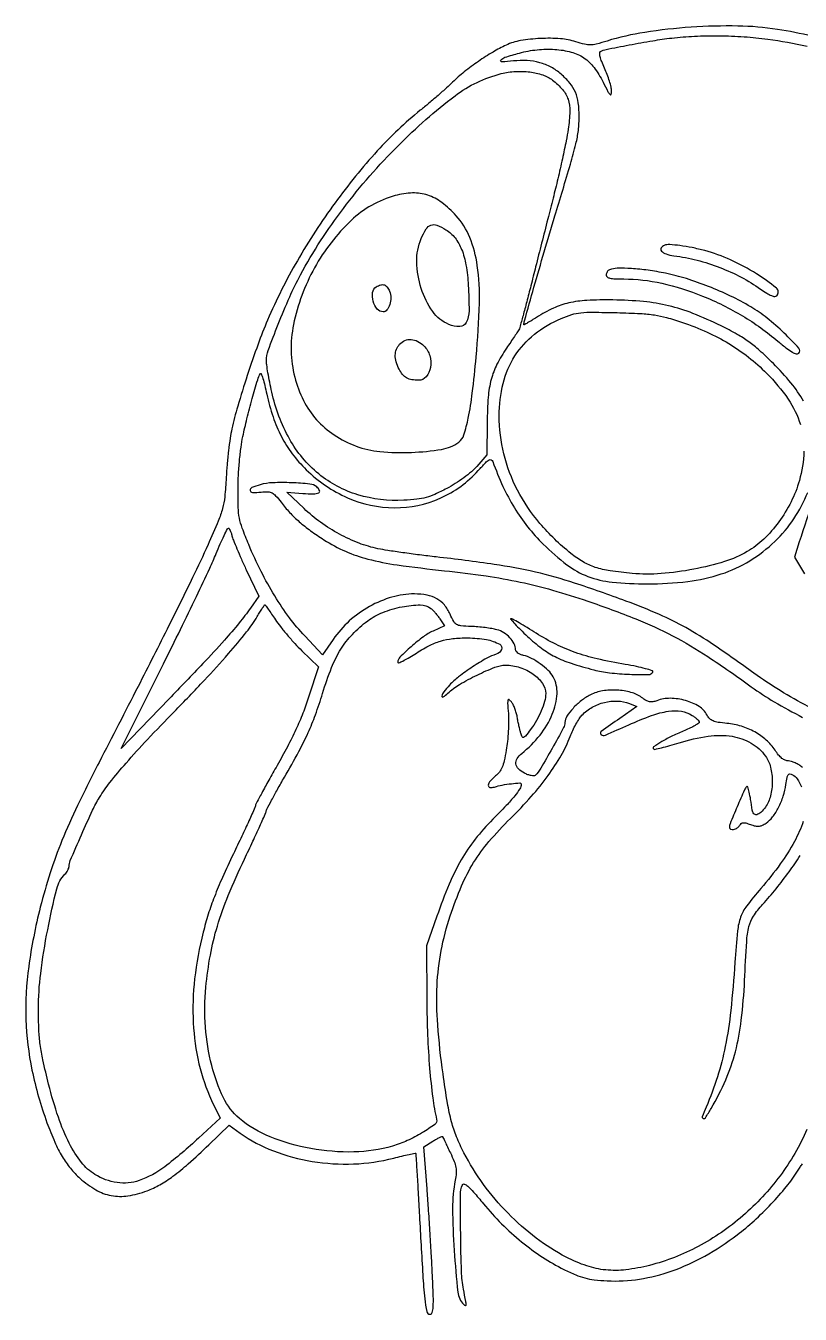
# Model space of a CAD drawing. Extents: x 46 to 563, y 165 to 643.
# Drawn here: x 46.2 to 328.8, y 171 to 641.5 of the extents above; entities that cross this region are included whole.
import ezdxf

# ---------------------------------------------------------------- set-up
doc = ezdxf.new("R2010")
doc.units = 0

msp = doc.modelspace()

# ---------------------------------------------------------------- linework, layer by layer
for points in [[(333.18007, 637.630472, 0.019318), (320.5, 640.126124, 0.034922), (306.116648, 641.364493, 0.021081), (289.006701, 640.918087, 0.021117), (272.093464, 639.042084, 0.036736), (258.339552, 635.877728, -0.010989), (254.433355, 634.76464, -0.058005), (252.231235, 634.454897, -0.067305), (250.164826, 634.684269, -0.017792), (246.964861, 635.606285, 0.061106), (241.333173, 636.713064, 0.02994), (234.010639, 636.801894, 0.029912), (226.787401, 636.022109, 0.066135), (221.5, 634.389867, 0.027126), (216.730025, 631.87166, 0.016723), (211.397412, 628.427819, 0.016627), (206.241132, 624.587821, 0.024407), (202, 620.851757, -0.00969), (199.765852, 618.763778, -0.00405), (196.678366, 616.033304, -0.004006), (193.3262, 613.163664, -0.005184), (190.202947, 610.587923, 0.038721), (174.501965, 595.764522, 0.026918), (159.104266, 576.83664, 0.026207), (145.323805, 555.650529, 0.029767), (134.468069, 534, 0.014757), (130.989892, 525.183077, 0.007295), (127.070426, 513.801318, 0.007215), (123.551505, 502.530515, 0.018348), (121.419157, 494.231724, 0.017708), (120.812878, 490.888638, 0.006963), (120.205626, 486.246194, 0.006881), (119.687674, 481.204693, 0.008533), (119.350471, 476.5, -0.010862), (118.814167, 469.476392, -0.041621), (118.02478, 465.165932, -0.033598), (116.461029, 460.622668, -0.005371), (112.719478, 452, -0.008252), (107.117886, 439.997226, -0.002699), (98.473484, 422.485786, -0.002255), (87.191262, 400.190073, -0.001177), (72.939781, 372.5, 0.007747), (65.065195, 356.692889, 0.015507), (59.429708, 343.925404, 0.017977), (55.152364, 332.160542, 0.015731), (51.518867, 319.586378, 0.02841), (47.291198, 297.958341, 0.041844), (46.274257, 278.639954, 0.043877), (48.483279, 260.124489, 0.035888), (53.961286, 240.943467, 0.015247), (56.785856, 233.8804, 0.031203), (59.504007, 228.572833, 0.037583), (62.477984, 224.325127, 0.037551), (66.055099, 220.569187, 0.053142), (71.778452, 216.409092, 0.085249), (77.430218, 214.331563, 0.084329), (83.495634, 214.247176, 0.050963), (90.464572, 216.072629, 0.040222), (95.152183, 218.270453, 0.030213), (99.921802, 221.390144, 0.022032), (105.531369, 225.960823, 0.008245), (113, 232.838745), (120.5, 239.977645), (124.5, 237.122857, 0.063465), (136.562765, 230.640616, 0.051267), (150.770512, 226.801732, 0.049972), (165.852318, 225.871676, 0.053079), (180.505339, 228.001365, -0.003297), (183.517421, 228.750601, -0.005396), (186.080315, 229.340991, -0.001234), (188.316309, 229.824951, -0.309724), (188.495314, 229.751365, -0.130438), (188.569423, 229.528225, -0.000085), (188.970813, 222.964464, -0.001027), (189.402086, 215.644782, -0.000627), (189.882737, 207, 0.001136), (191.107472, 185.36953, 0.012259), (191.836816, 176.639203, 0.024485), (192.573289, 171.981628, 0.355147), (193.78098, 171, 0.3384), (194.570807, 171.603685, 0.053543), (194.899737, 173.660269, 0.022001), (194.929819, 177.608578, 0.00269), (194.568779, 186.25, 0.002391), (194.2078, 193.196693, 0.001396), (193.712099, 201.519228, 0.001396), (193.169347, 209.847816, 0.002368), (192.662589, 216.815459), (191.475761, 232.130917), (194.79048, 234.179526, -0.010134), (196.076606, 234.938815, -0.016839), (197.193556, 235.519411, -0.010859), (198.109685, 235.932905, -0.37848), (198.316454, 235.864068, -0.019269), (198.463616, 235.58633, -0.000304), (199.239799, 233.971723, -0.000804), (200.137846, 232.092969, -0.000532), (201.163097, 229.933287, -0.015422), (202.54801, 226.758315, -0.051132), (203.173381, 224.569522, -0.061575), (203.282175, 222.523816, -0.030211), (202.942793, 219.933287, 0.049072), (201.987624, 209.648389, 0.015718), (202.554347, 194.294289, 0.009991), (203.906575, 179.02153, 0.170913), (206.048444, 174.551556, 0.127231), (206.642237, 174.201809, 0.503656), (206.925518, 174.418928, 0.041952), (206.798299, 175.685116, 0.001779), (205.957871, 180.11351, -0.039726), (205.230211, 186.6008, -0.00532), (204.932288, 200.358892, -0.003202), (204.866515, 214.632245, -0.091406), (205.538044, 218.238545, -0.417609), (206.249295, 218.550388, -0.088177), (207.530691, 217.757891, -0.032076), (209.640961, 215.611369, -0.005865), (213.234328, 211.354008, 0.02431), (219.889349, 204.034765, 0.024697), (227.189924, 197.43663, 0.025512), (234.843141, 191.803582, 0.031128), (242.553013, 187.37635, 0.014425), (246.924818, 185.370445, 0.035934), (250.250918, 184.233081, 0.036312), (253.685061, 183.590214, 0.015007), (258.399914, 183.200586, 0.052211), (270.14778, 183.810715, 0.045883), (282.058096, 186.825515, 0.042755), (293.989752, 192.226699, 0.034249), (305.799378, 199.947251, 0.023229), (312.007943, 205.112538, 0.018192), (318.25856, 211.256058, 0.01858), (323.808713, 217.577728, 0.032454), (327.848547, 223.254944, -0.010095), (328.77604, 224.690042, -0.015153), (329.647563, 225.89989, -0.009976)], [(330.054983, 504.372832, 0.042006), (325.475781, 511.029248, 0.025397), (319.038046, 518.11766, 0.011286), (313.994996, 522.911912, 0.028299), (310.052448, 526.106357, 0.029075), (305.837575, 528.785675, 0.012516), (299.936734, 531.880856, 0.020481), (289.714518, 536.410219, 0.035205), (280.834767, 539.213145, 0.035225), (271.653114, 540.741582, 0.020532), (260.5, 541.338566, 0.015456), (250.962191, 541.162174, 0.043701), (244.369428, 540.254971, 0.052887), (238.770514, 538.338656, 0.032444), (232.644996, 534.989817, -0.00326), (230.863661, 533.876348, -0.005626), (229.365208, 532.976336, -0.001516), (228.077894, 532.227949, -0.581033), (228.002522, 532.272024, -0.06625), (228.218308, 533.766797, -0.000476), (231.684642, 545.976138, -0.001986), (235.430668, 558.927583, -0.001918), (239.322522, 572, 0.001075), (244.988834, 590.915974, 0.012618), (246.993229, 598.341166, 0.030891), (247.872522, 603.2665, 0.02729), (248.186978, 608.471977, 0.036161), (247.861623, 613.355696, 0.067303), (246.792939, 617.169389, 0.069566), (244.77924, 620.479573, 0.041231), (241.564213, 623.809477, 0.058026), (237.938131, 626.314839, 0.055134), (233.771562, 627.971942, 0.05246), (229.150757, 628.734504, 0.043904), (224.180539, 628.590215, -0.017986), (219.952798, 628.24784, -0.635457), (219.601634, 628.916688, -0.156158), (221.09462, 629.965247, -0.00953), (226.392975, 631.508403, -0.020572), (229.568157, 632.229157, -0.019938), (232.825113, 632.695456, -0.020051), (236.089761, 632.898897, -0.021435), (239.287949, 632.832605, -0.049358), (245.274792, 631.852783, -0.083928), (249.878045, 629.75097, -0.082298), (253.593835, 626.219198, -0.045818), (256.893981, 620.896249, 0.00405), (258.691191, 617.371404, 0.068366), (259.444466, 616.307585, 0.590269), (259.840067, 616.407892, 0.064932), (259.990231, 617.590278, 0.055693), (259.819756, 619.070951, 0.017324), (259.242126, 621.237563, 0.017082), (258.423785, 623.631776, 0.01804), (257.457208, 625.920574, -0.013666), (256.400895, 628.362055, -0.037177), (255.832493, 630.156967, -0.055767), (255.681144, 631.402243, -0.262478), (256.01622, 632.010024, -0.088497), (258.005204, 632.797632, -0.002895), (266.439466, 634.460991, -0.006234), (275.023567, 635.991638, -0.011856), (281.969689, 636.972468, -0.017896), (290.26186, 637.643755, -0.01419), (299.250835, 637.793087, -0.01403), (308.361287, 637.430058, -0.016122), (317.022045, 636.55997, -0.02159), (331.350096, 634.018628, -0.022747)], [(330.207546, 486.070516, -0.062052), (328.532845, 475.389507, -0.046418), (325.502261, 467.627617, -0.041894), (321.003609, 460.269508, -0.04314), (315.513895, 453.994085, -0.05901), (309.532966, 449.466452, -0.057658), (301.242253, 445.814627, -0.02798), (289.988758, 443.015722, -0.027672), (278.04357, 441.423727, -0.041156), (267.5, 441.477515, -0.014768), (259.488173, 442.418397, -0.042449), (254.043323, 443.700642, -0.053532), (249.635146, 445.685589, -0.03707), (245.131581, 448.794239, -0.046576), (233.874864, 459.739145, -0.056732), (225.664389, 471.922136, -0.059566), (220.690254, 485.109813, -0.060496), (219, 499.028598, -0.060911), (220.451007, 510.89528, -0.080847), (224.726151, 520.876272, -0.083108), (231.833297, 528.788204, -0.068606), (241.593052, 534.58685, -0.025899), (245.47882, 535.993455, -0.048091), (248.762037, 536.65702, -0.028246), (253.106632, 536.860655, -0.004059), (262, 536.702702, -0.005825), (270.565946, 536.381094, -0.024688), (275.671401, 535.876355, -0.031306), (280.101711, 534.929751, -0.013642), (285.850594, 533.149057, -0.024068), (294.839278, 529.602747, -0.029904), (302.794132, 525.423893, -0.030974), (309.959869, 520.46436, -0.029492), (316.5829, 514.581164, -0.046206), (324.426867, 505.13842, -0.076366), (328.911806, 495.815648, -0.082068)], [(329.673275, 370.645315, 0.035065), (328.422722, 371.546513, 0.030778), (327.004098, 372.308311, 0.032042), (325.633826, 372.835393, 0.075932), (324.556161, 373, -0.102881), (323.379274, 373.244748, -0.067011), (322.187423, 373.965514, -0.051308), (320.955687, 375.184628, -0.02586), (319.655278, 376.944724, 0.064189), (316.461746, 380.639149, 0.055436), (312.282727, 383.616469, 0.053437), (307.392631, 385.692605, 0.051118), (302.099868, 386.724661, -0.013903), (298.852009, 387.110468, -0.063535), (297.025392, 387.621782, -0.101382), (295.82515, 388.446286, -0.06927), (294.849476, 389.788699, 0.132547), (291.925209, 392.904312, 0.069172), (287.01788, 395.068689, 0.066432), (281.441786, 395.88061, 0.094087), (276.51625, 395.006178, -0.048967), (275.04869, 394.607175, -0.094702), (273.836915, 394.632908, -0.079733), (272.586538, 395.116737, -0.027083), (270.953952, 396.192166, 0.092559), (267.089917, 398.068469, 0.054071), (261.991011, 398.888285, 0.053219), (256.713037, 398.597944, 0.077769), (252.297238, 397.151639, 0.047906), (248.984612, 395.040095, 0.040521), (245.927675, 392.225096, 0.041667), (243.668881, 389.328415, 0.145771), (243, 387.082887, -0.125187), (242.514524, 385.17427, -0.003407), (238.315793, 377.578516, -0.00543), (234.138771, 370.327712, -0.062635), (232.131996, 367.734569, -0.210002), (231.634159, 367.539703, -0.041201), (230.657761, 367.660657, -0.037319), (229.459861, 368.005387, -0.026989), (228.184569, 368.557811, -0.07795), (226.008932, 370.105526, -0.166767), (225.093438, 371.924023, -0.174579), (225.505886, 373.861219, -0.086731), (227.199766, 375.759787, 0.058072), (233.886815, 382.445489, 0.070002), (238.372028, 390.10563, 0.082289), (240.086813, 397.57295, 0.143142), (238.69278, 403.724963, 0.075455), (236.919632, 406.019994, 0.034377), (233.997627, 408.449541, 0.034377), (230.734764, 410.477878, 0.067917), (227.876713, 411.527078, -0.045586), (226.776004, 411.876406, -0.057396), (225.845035, 412.40093, -0.068755), (225.20962, 413.010992, -0.168687), (225, 413.614639, 0.119609), (224.471985, 415.790308, 0.069112), (222.911471, 418.003309, 0.064894), (220.671923, 419.847956, 0.075319), (218.141017, 420.945105, 0.023745), (216.342448, 421.330739, 0.009741), (213.871841, 421.689619, 0.009613), (211.200003, 421.972668, 0.012154), (208.72057, 422.12662, -0.012204), (204.97848, 422.359348, -0.110962), (203.429882, 422.851209, -0.135797), (202.380522, 423.928439, -0.021473), (201.058207, 426.601318, 0.0682), (198.986511, 429.960248, 0.091666), (196.256077, 432.255981, 0.082968), (192.667871, 433.568824, 0.046331), (188.024677, 434, 0.070638), (179.861475, 432.84096, 0.057149), (171.689728, 429.422023, 0.055599), (164.287195, 424.120379, 0.058838), (158.392406, 417.408304), (154.52949, 411.799521), (148.014745, 418.69112, -0.02986), (142.462269, 425.315546, -0.021969), (137.100659, 433.255061, -0.020569), (132.0898, 442.236483, -0.018017), (127.591497, 452, -0.009596), (125.207651, 458.02926, -0.042292), (124.178792, 461.706815, -0.04032), (123.759722, 465.584176, -0.008198), (123.685924, 472.5, -0.012014), (123.831445, 477.389402, -0.00963), (124.215789, 482.642141, -0.009854), (124.772445, 487.59115, -0.019291), (125.444604, 491.5, -0.009372), (126.937533, 497.94538, -0.00617), (128.884909, 505.304301, -0.003855), (130.850912, 512.173665, -0.058403), (131.822074, 514.450775, -0.634381), (132.121457, 514.426881, -0.014065), (132.738345, 512.639844, -0.015339), (133.443488, 510.127103, -0.007952), (134.177194, 506.950775, 0.028525), (136.46276, 498.632279, 0.038851), (139.511488, 491.47805, 0.040849), (143.489186, 485.163796, 0.037234), (148.554986, 479.367437, 0.091273), (163.6579, 469.121679, 0.102535), (180.807701, 465.47203, 0.106393), (197.498369, 468.971346, 0.105345), (211.339814, 479.033058, -0.006867), (213.972207, 481.881251, -0.063269), (215.272272, 482.942602, -0.253137), (216.063589, 482.992064, -0.20068), (216.651095, 482.350267, 0.021512), (220.369694, 473.256803, 0.02921), (224.539646, 465.431472, 0.030956), (229.37477, 458.511975, 0.029755), (235.087269, 452.145157, 0.032579), (243.708027, 444.661801, 0.071308), (251.332472, 440.423212, 0.066084), (260.206321, 438.317109, 0.024782), (273, 437.657715, 0.030679), (287.798818, 438.537776, 0.050231), (300.042164, 441.289967, 0.056538), (310.426456, 446.108458, 0.054483), (319.61007, 453.181089, 0.054258), (326.534046, 461.447313, 0.053178), (331.572195, 471.063598, 0.055013)], [(340.781471, 484.809511, 0.032301), (328.510607, 452.987458), (326.78446, 447.474916), (330.3903, 441.322486, 0.057875)], [(331.771087, 392.893365, -0.017137), (321.535994, 398.703777, -0.018325), (311.955195, 405.080471, 0.006509), (297.197771, 415.413856, 0.021175), (287.05526, 421.70943, 0.025703), (277.503479, 426.462943, 0.013656), (265.245049, 431.402745, 0.009556), (246.515666, 437.957386, 0.022279), (232.209903, 441.962595, 0.021259), (217.208401, 444.784267, 0.007992), (196, 447.501471, -0.003768), (189.95337, 448.224293, -0.003514), (183.775887, 449.054179, -0.003502), (178.298011, 449.86848, -0.011921), (174.7477, 450.508722, -0.041674), (167.828786, 452.539982, -0.032193), (160.69166, 455.84107, -0.031396), (153.835696, 460.142801, -0.033874), (147.754349, 465.170646), (141.5, 471.098127), (147.292468, 470.713269, 0.014381), (151.284843, 470.563154, 0.109508), (153.113388, 470.951603, 0.419601), (153.418589, 471.790966, 0.108483), (152.433386, 473.055285, 0.149389), (149.861498, 474.130979, 0.015222), (143.190602, 474.592773, 0.019741), (136.36699, 474.587292, 0.058513), (131.75, 473.855593, 0.027857), (128.680244, 472.804931, 0.342961), (128.099823, 471.801819, 0.368959), (128.928326, 471.063893, 0.028955), (132.116427, 471.182493, -0.029504), (134.595743, 471.272005, -0.112945), (136.084178, 470.895368, -0.094436), (137.399933, 469.871904, -0.017225), (139.366427, 467.474373, 0.025111), (142.507063, 463.766137, 0.024654), (146.02203, 460.367496, 0.02275), (150.114461, 457.099982, 0.0159), (155, 453.782704, 0.036904), (162.907342, 449.555671, 0.041476), (171.052246, 446.727182, 0.028302), (181.808702, 444.605476, 0.007716), (199, 442.484927, -0.009324), (214.180872, 440.562774, -0.016195), (226.685229, 438.326337, -0.017272), (238.446692, 435.39932, -0.012638), (251.287134, 431.374812, -0.01265), (268.86759, 424.871628, -0.025664), (282.261081, 418.714245, -0.025194), (295.108088, 411.141874, -0.011741), (311, 400.118087, 0.024562), (319.378278, 394.618926, 0.015077), (329.734788, 388.940062, 0.014898)], [(331.316131, 238.5, -0.057404), (321.485345, 221.542422, -0.054523), (307.90522, 206.935949, -0.055093), (291.640216, 195.741921, -0.061332), (273.887066, 188.85212, -0.031998), (265.234642, 187.244433, -0.054333), (257.879524, 187.162207, -0.05686), (250.91416, 188.653948, -0.038968), (243.468301, 191.82373, -0.042325), (232.466724, 198.797558, -0.036556), (222.204647, 207.846302, -0.036101), (213.242291, 218.424447, -0.038588), (206.114002, 229.957893, -0.022553), (203.416761, 235.818148, -0.031841), (201.595084, 241.267838, -0.023312), (200.133326, 248.048765, -0.00656), (198.487941, 258.748384, -0.015748), (196.548221, 276.64395, -0.030484), (196.324815, 291.030825, -0.035598), (197.814584, 303.751022, -0.033343), (201.10926, 316.420394, -0.020513), (205.269114, 327.402086, -0.03762), (209.670824, 335.891747, -0.038038), (215.259934, 343.564388, -0.021494), (223.096244, 352, 0.016825), (230.709314, 360.043396, 0.023859), (236.877237, 367.724543, 0.026994), (241.616588, 375.03976, 0.039466), (244.897974, 381.973607, -0.019463), (245.838077, 384.184559, -0.016573), (246.995431, 386.439973, -0.016892), (248.18689, 388.422979, -0.044528), (249.207063, 389.727162, -0.075296), (252.891445, 392.632231, -0.069516), (257.370933, 394.413927, -0.070357), (262.115166, 394.886444, -0.080702), (266.572839, 393.972307), (269.275877, 392.944614), (262.977608, 388.561504, 0.005594), (256.16984, 383.709874, 0.509529), (256.172003, 382.654377, 0.263433), (257.745925, 382.478788, 0.004226), (266.244721, 386.198049, -0.017927), (274.623141, 389.594292, -0.050169), (280.756903, 391.154042, -0.074648), (285.492339, 391.152807, -0.108108), (289.386664, 389.666218, -0.019724), (290.387456, 388.952523, -0.026346), (291.232333, 388.223965, -0.025515), (291.850512, 387.567658, -0.177962), (292, 387.160961, -0.255816), (291.777753, 386.755, -0.013306), (290.457812, 385.959466, -0.018361), (288.761909, 385.078547, -0.012044), (286.75, 384.184247, 0.01507), (282.288057, 382.168473, 0.020241), (278.384579, 380.061572, 0.014568), (275.3574, 378.144444, 0.471548), (275.28414, 377.382527, 0.256161), (275.729012, 377.25274, 0.004536), (278.244707, 377.833151, 0.010145), (281.216643, 378.611381, 0.006439), (284.646919, 379.632315, -0.039391), (295.259801, 382.043611, -0.07455), (304.01163, 382.007252, -0.094443), (310.943823, 379.544895, -0.105792), (316.165785, 374.772639, -0.095582), (318.026491, 370.704505, -0.059923), (318.648116, 365.491792, -0.059892), (318.015836, 360.276682, -0.095102), (316.147012, 356.200996, -0.042513), (314.466422, 354.223987, -0.139346), (312.979665, 353.403293, -0.279133), (311.908239, 353.754716, -0.146214), (311.31659, 355.082866, 0.007659), (310.762436, 358.903863, 0.019004), (310.208197, 361.67578, 0.021431), (309.68469, 363.508718, 0.557763), (309.272775, 363.606108, 0.094404), (308.483574, 362.445447, 0.002169), (305.850678, 356.296403, 0.002099), (303.264299, 350.110603, 0.098271), (303, 348.778845, 0.31343), (303.449618, 348.132052, 0.13708), (304.544334, 348.040533, 0.094709), (305.854959, 348.560839, 0.124088), (306.736595, 349.493804, -0.089335), (307.315093, 350.197014, -0.157181), (308.003871, 350.482061, -0.09206), (308.996469, 350.379432, -0.018575), (310.685356, 349.812663, 0.029748), (312.429159, 349.270479, 0.083461), (313.700039, 349.174434, 0.087529), (314.897245, 349.500258, 0.034942), (316.386208, 350.333484, 0.086083), (318.759497, 352.552345, 0.043125), (320.951505, 356.04032, 0.040662), (322.676214, 360.193571, 0.044054), (323.649819, 364.461808, -0.011256), (324.049285, 366.957298, -0.101669), (324.461083, 367.976802, -0.271598), (325.066633, 368.272214, -0.10409), (326.000778, 367.999584, -0.121173), (327.71508, 366.457484, -0.041486), (329.370489, 363.526529, -0.041311)], [(329.966433, 350.960227, -0.04046), (326.751688, 343.616695, -0.033793), (321.58386, 335.393429, -0.021241), (314.521981, 326.5, 0.015577), (309.284334, 320.055175, 0.078561), (307.089529, 315.984361, 0.060454), (305.989634, 310.993579, 0.006927), (305.041533, 299.5, -0.009605), (303.493179, 281.881874, -0.02231), (301.49242, 268.774934, -0.027459), (298.651908, 257.696587, -0.025044), (294.541608, 246.641914, 0.010653), (293.10389, 243.091367, 0.44664), (293.440663, 242.439194, 0.325143), (294.275173, 242.767399, 0.009611), (296.353555, 246.171494, 0.029966), (301.659025, 256.641759, 0.038491), (305.178162, 266.844258, 0.034358), (307.348843, 278.346893, 0.017875), (308.546684, 292.907196, -0.003749), (309.307963, 307.034781, -0.042983), (310.124439, 312.539664, -0.088284), (311.756033, 316.301152, -0.037648), (315.134641, 320.648675, 0.013817), (320.034076, 326.368792, 0.012579), (324.770836, 332.529305, 0.013094), (328.875884, 338.476684, 0.024863)]]:
    msp.add_lwpolyline(points, format="xyb")
for points in [[(238.465798, 621.593885, -0.05237), (242.146867, 618.12141, -0.100382), (244.1203, 614.591825, -0.084721), (244.746946, 610.166877, -0.029423), (244.183933, 603.725673, -0.013544), (243.435116, 599.443091, -0.003993), (242.05775, 592.922542, -0.004006), (240.390879, 585.611851, -0.0043), (238.64458, 578.5, 0.00021), (236.712414, 570.900175, 0.000135), (234.478375, 562.0875, 0.000136), (232.297385, 553.464446, 0.000256), (230.541704, 546.5, -0.002089), (229.049846, 540.672308, -0.003104), (227.690561, 535.583089, -0.001369), (226.491806, 531.250735, -0.062655), (226.134244, 530.399877, -0.015562), (225.706012, 529.707793, -0.001377), (224.566644, 527.998636, -0.001799), (223.194434, 525.968263, -0.001401), (221.688372, 523.770293, 0.033795), (218.16754, 517.842563, 0.053212), (216.072696, 512.312025, 0.044828), (214.982864, 505.813481, 0.017142), (214.594858, 496.641992), (214.5, 484.783984), (210.819964, 480.552625, -0.037141), (208.860874, 478.611757, -0.018215), (206.106652, 476.429477, -0.01755), (202.973678, 474.292849, -0.019807), (199.819964, 472.471101, -0.014495), (195.512131, 470.362331, -0.039661), (192.326891, 469.210589, -0.039485), (188.991748, 468.573494, -0.014261), (184.178772, 468.181328, -0.086554), (167.40095, 470.20263, -0.098896), (153.155206, 477.796117, -0.094568), (142.46562, 490.607793, -0.072418), (135.988559, 507.702048, -0.005555), (135.242225, 511.264815, -0.006314), (134.608351, 514.694478, -0.005778), (134.140898, 517.617582, -0.034728), (134.021642, 519.151496, -0.090097), (134.669155, 522.888962, -0.006878), (138.335706, 532.483886, -0.01038), (142.546384, 542.456256, -0.01817), (146.49784, 550.5, -0.039457), (162.113989, 574.765613, -0.033315), (182.189666, 597.779886, -0.034147), (202.871168, 615.86843, -0.101819), (219.745923, 623.96606, -0.04605), (224.936467, 624.763483, -0.046647), (230.162439, 624.591893, -0.050056), (234.861503, 623.51107, -0.081555)], [(181.032906, 579.430611, 0.123777), (164.955533, 570.348607, 0.076356), (151.602794, 553.068001, 0.075477), (143.92225, 532.335735, 0.114297), (144.372108, 513.184933, 0.053456), (147.565007, 504.647986, 0.065377), (152.339897, 497.597382, 0.065825), (158.743397, 492.054464, 0.055249), (166.747915, 487.971933, 0.067928), (175.445715, 485.975682, 0.032232), (186.962102, 485.681756, 0.030893), (197.936001, 486.790477, 0.117769), (204.237832, 489.431956, 0.160426), (206.108196, 492.044746, 0.025459), (207.702179, 498.229561, 0.020293), (209.17548, 507.315794, 0.00707), (210.578622, 520.5, 0.015501), (211.775268, 540.129323, 0.042608), (211.009345, 553.971231, 0.061432), (208.260867, 564.17353, 0.087435), (203.282567, 572.108993, 0.046425), (198.058531, 576.910722, 0.083345), (192.917666, 579.614693, 0.088458), (187.393303, 580.401363, 0.05829)], [(199.561014, 566.962291, -0.089528), (202.868373, 563.989621, -0.069677), (205.279223, 559.78808, -0.054058), (206.873483, 554.11147, -0.026555), (207.718399, 546.645334, -0.015722), (207.979189, 537.383005, -0.115908), (206.960392, 533.110447, -0.279712), (204.59889, 531.628434, -0.103048), (200.575925, 532.40383, -0.141772), (194.71104, 537.121811, -0.075586), (190.537052, 545.529577, -0.072502), (188.920667, 555.226958, -0.104425), (190.538787, 563.747073, -0.037308), (192.32574, 567.261787, -0.172562), (194.065741, 568.680678, -0.183092), (196.245154, 568.637438, -0.042917)], [(279.25, 561.26982, 0.168566), (278.065022, 560.331125, 0.340939), (278.166267, 559.212957, 0.129893), (279.864712, 558.136261, 0.043783), (282.75, 557.493644, -0.030029), (291.213201, 555.851306, -0.029118), (299.508526, 553.194709, -0.029506), (307.327529, 549.635731, -0.033072), (314.367353, 545.29766, 0.014293), (316.663591, 543.760878, 0.04371), (318.329626, 542.906506, 0.073001), (319.523847, 542.613322, 0.223723), (320.288173, 542.888173, 0.445004), (320.14254, 545.687071, 0.03059), (312.897587, 550.862231, 0.033204), (303.447661, 555.935815, 0.040421), (294, 559.336823, 0.015403), (289.382357, 560.437222, 0.018209), (284.955765, 561.18215, 0.017321), (281.212781, 561.541336, 0.099573)], [(259.25, 552.337719, 0.087674), (258.772091, 552.039141, 0.065245), (258.367188, 551.565351, 0.064399), (258.093368, 550.995939, 0.080074), (258, 550.416667, 0.250706), (258.361535, 549.740953, 0.093147), (259.385522, 549.305041, 0.044136), (261.250042, 549.06414, 0.010069), (264.434624, 549, -0.056001), (278.290286, 547.443266, -0.040015), (293.191731, 542.772298, -0.038591), (307.782202, 535.527314, -0.041396), (320.725111, 526.272066, 0.009376), (323.879886, 523.695938, 0.035667), (325.985098, 522.271962, 0.064016), (327.428122, 521.669412, 0.269529), (328.300379, 521.900379, 0.402057), (328.338675, 523.737621, 0.014641), (322.995348, 529.21516, 0.023282), (316.733705, 534.728856, 0.035742), (310.788913, 538.830521, 0.021133), (303.431687, 542.75707, 0.018185), (295.395477, 546.265326, 0.018464), (287.285039, 549.119036, 0.024479), (279.709742, 551.073156, 0.016115), (273.303636, 552.181263, 0.019334), (267.217005, 552.794374, 0.01925), (262.098361, 552.913317, 0.092327)], [(179, 544.5, -0.092663), (179.422198, 542.160213, -0.074564), (179.026516, 539.630075, -0.087262), (178.014016, 537.676036, -0.233786), (176.647196, 537, -0.225063), (174.48197, 538.026626, -0.104093), (173.015147, 540.858905, -0.103251), (172.807915, 544.059968, -0.219695), (174.125, 546.098416, -0.066954), (175.74969, 546.845354, -0.15473), (177.078188, 546.832322, -0.155822), (178.150375, 546.057138, -0.068187)], [(191.545455, 524.545455, -0.126026), (193.641389, 521.006251, -0.110937), (193.912031, 516.713909, -0.135658), (192.362548, 513.314456, -0.221903), (189.546604, 512, -0.043531), (187.051558, 512.217634, -0.087134), (185.196576, 512.890222, -0.091431), (183.738256, 514.128618, -0.051838), (182.463015, 516.071521, -0.04814), (181.395523, 518.736097, -0.076632), (181.073305, 521.165333, -0.088694), (181.505196, 523.317823, -0.0904), (182.654988, 525.171259, -0.111072), (184.58198, 526.529561, -0.116278), (186.87218, 526.90207, -0.104273), (189.284704, 526.213379, -0.075024)], [(121.465454, 455.25, 0.033811), (121.980254, 453.64722, 0.004895), (123.279539, 450.469827, 0.005528), (124.896549, 446.739338, 0.004706), (126.682979, 442.838772), (131.218235, 433.177544), (128.199515, 428.838772, -0.019626), (124.090388, 423.40102, -0.010942), (118.689771, 417.095477, -0.007118), (110.882927, 408.620189, -0.002017), (98.495375, 395.655503), (81.053455, 377.547776), (96.489954, 408.523888, 0.001931), (102.677578, 421.061516, 0.002198), (108.504346, 433.117782, 0.001992), (113.366275, 443.396633, 0.012312), (115.713226, 448.749411, -0.005559), (117.211155, 452.295235, -0.008918), (118.576103, 455.28198, -0.003394), (119.794901, 457.784066, -0.284797), (120.141592, 457.999411, -0.254871), (120.430447, 457.842284, -0.031195), (120.795133, 457.192014, -0.030778), (121.157441, 456.303558, -0.020623)], [(137.320237, 424.572891, 0.020398), (139.130621, 422.073762, 0.009741), (141.64759, 419.006613, 0.009638), (144.404819, 415.900375, 0.013534), (146.991561, 413.244903), (153.059488, 407.344023), (149.449373, 396.251703, -0.015794), (147.352384, 390.439095, -0.013807), (144.803327, 384.500131, -0.012616), (141.699931, 378.209052, -0.009031), (137.927704, 371.329691, 0.002478), (134.894724, 365.966433, 0.003851), (132.337797, 361.308347, 0.001205), (130.166164, 357.255541, 0.12062), (130.008075, 356.634894, -0.104477), (129.867256, 355.997791, -0.000792), (127.646732, 351.121543, -0.002904), (125.055174, 345.540277, -0.001855), (121.980799, 339.080869, 0.006773), (117.971941, 330.440042, 0.013231), (115.054739, 323.430683, 0.015456), (112.823501, 317.062609, 0.014682), (110.948024, 310.459515, 0.033423), (107.848588, 293.480765, 0.041082), (107.339411, 277.38356, 0.044208), (109.421522, 262.485247, 0.052667), (114.050231, 249.078963), (117.101902, 242.557693), (109.300951, 235.309374, -0.023505), (96.913082, 224.839348, -0.079488), (87.625515, 219.813083, -0.122348), (79.565713, 219.05387, -0.101347), (71.450469, 222.030612, -0.089634), (66.535462, 226.450115, -0.046628), (62.095864, 233.430902, -0.037119), (58.103143, 242.899423, -0.020296), (54.567591, 255, -0.005625), (52.467807, 263.870752, -0.021531), (51.461894, 269.458138, -0.024406), (51.003258, 274.761408, -0.008779), (50.852409, 282.338203, -0.031793), (51.655156, 295.435405, -0.017114), (54.217477, 311.414278, -0.012247), (57.527359, 326.375828, -0.136638), (60.499732, 331.642589, 0.03805), (61.073846, 332.31143, 0.034771), (61.559296, 333.079309, 0.036578), (61.894813, 333.828373, 0.087219), (62, 334.426793, -0.101418), (62.452126, 336.632899, -0.002538), (66.553853, 346.08662, -0.005315), (70.601316, 355.028006, -0.029477), (73.104677, 359.669371, -0.029206), (76.943913, 365.139494, -0.011479), (82.831927, 372.225479, -0.009532), (90.580646, 380.791512, -0.005227), (100.378207, 391, 0.005223), (111.398083, 402.481892, 0.009284), (120.196169, 412.197956, 0.010781), (126.827293, 420.139283, 0.035628), (130.690083, 425.75, -0.004309), (131.667432, 427.379228, -0.006891), (132.533053, 428.751562, -0.00219), (133.297693, 429.916373, -0.25149), (133.453442, 430, -0.241214), (133.615621, 429.916926, -0.00124), (134.697965, 428.405787, -0.005081), (135.919832, 426.653466, -0.003153)], [(194.075139, 428.718197, -0.036279), (194.797307, 428.070835, -0.014876), (195.683086, 427.096231, -0.014627), (196.575876, 425.989225, -0.018162), (197.337103, 424.907269), (199.023927, 422.314538), (194.891649, 420.45114, 0.054238), (191.327711, 418.353365, 0.02084), (186.861165, 414.726287, 0.014362), (182.762655, 410.889367, 0.200012), (182, 409.059113, 0.527835), (182.299959, 408.854136, 0.019126), (183.804712, 409.50836, 0.02039), (185.786275, 410.563114, 0.01097), (188.143701, 412.014482, -0.022748), (193.281882, 415.013335, -0.046494), (197.595336, 416.785874, -0.048774), (202.026093, 417.68174, -0.027634), (207.5, 417.937981, -0.039236), (214.324046, 417.343408, -0.089535), (219.172827, 415.606714, -0.375996), (219.839762, 413.653101, -0.233923), (217.899777, 411.948487, 0.06424), (214.437824, 410.526931, 0.016391), (209.260233, 407.347444, 0.017266), (204.196329, 403.747403, 0.044555), (200.891695, 400.720278, 0.019265), (198.79112, 398.234577, 0.113224), (198.072041, 396.69763, 0.669368), (198.5186, 396.390037, 0.042979), (200.25, 397.740653, -0.053218), (204.471035, 400.896817, -0.020606), (210.907154, 404.367068, -0.018701), (217.400583, 407.234968, -0.093971), (221.282119, 407.985934, -0.079336), (226.557375, 407.163709, -0.075714), (231.408077, 404.735616, -0.085532), (234.824481, 401.315864, -0.160099), (235.956107, 397.615141, -0.062562), (235.53494, 394.745186, -0.03178), (234.336092, 391.292636, -0.030286), (232.584043, 387.741198, -0.033199), (230.462707, 384.539994, -0.004977), (228.534319, 382.063268, -0.132052), (227.865827, 381.568968, -0.398821), (227.383882, 381.764187, -0.034168), (226.871827, 383.130198, -0.013088), (226.558424, 384.288891, -0.005578), (226.197106, 385.854399, -0.005515), (225.848595, 387.53359, -0.007213), (225.569173, 389.076267, 0.028825), (225.227652, 390.58653, 0.023057), (224.693086, 392.167102, 0.023617), (224.059959, 393.586884, 0.053155), (223.421738, 394.576267, 0.058839), (222.579318, 395.399934, 0.537923), (222.177944, 395.262252, 0.078659), (222.071587, 394.161291, 0.003553), (222.329828, 390.358112, -0.021909), (222.419188, 387.485022, -0.011242), (222.292353, 383.883388, -0.011151), (221.995058, 380.174465, -0.016493), (221.555018, 376.941277, -0.012841), (220.803774, 373.11625, -0.043379), (220.036458, 370.690126, -0.063874), (219.052056, 368.973209, -0.062453), (217.659649, 367.545601, 0.04242), (215.68697, 365.678435, 0.158109), (215.007372, 364.133691, 0.399585), (215.605051, 363.362732, 0.116733), (217.25, 363.496888, -0.031285), (220.085562, 364.224672, -0.020548), (223.420801, 364.720558, -0.011726), (226.53262, 364.979614, -0.431782), (227, 364.539294, -0.142346), (226.508627, 362.848288, -0.02792), (224.645939, 360.246914, -0.020491), (221.560117, 356.715851, -0.006499), (216.680006, 351.70504, 0.029498), (210.24901, 344.46377, 0.035828), (205.158368, 336.952075, 0.031487), (200.725647, 328.028104, 0.016214), (196.263463, 316.373183), (192.5, 305.5), (192.570152, 285.5, 0.00942), (192.851031, 272.93264, 0.010369), (193.604401, 260.781767, 0.011088), (194.732409, 250.061282, 0.025343), (196.168913, 242.061966, -0.302028), (195.514328, 240.313758, -0.021358), (190.942623, 237.297684, -0.028109), (185.44787, 234.407165, -0.035755), (180.080545, 232.407767, -0.06653), (165.963281, 230.241712, -0.049432), (150.221439, 231.494285, -0.050382), (135.432254, 235.72883, -0.080738), (124.200838, 242.471526, -0.105866), (118.338553, 250.055424, -0.049276), (114.07006, 261.798695, -0.044682), (111.79588, 275.814182, -0.041266), (111.955277, 290.396044, -0.022103), (113.573642, 302.08173, -0.027574), (116.145387, 312.731435, -0.024797), (120.112661, 323.887625, -0.013398), (126.032497, 337.213761, 0.001819), (129.08651, 343.680757, 0.002855), (131.659546, 349.263835, 0.000756), (133.867189, 354.146522, 0.106176), (134, 354.764902, -0.122203), (134.14718, 355.358103, -0.001629), (135.938591, 358.719405, -0.004542), (138.070128, 362.602652, -0.002955), (140.599459, 367.051142, 0.006632), (145.847273, 376.440814, 0.01743), (149.282062, 383.347021, 0.020304), (151.921273, 389.840162, 0.012352), (154.533515, 397.70289, -0.020129), (157.819549, 407.102609, -0.044983), (161.221058, 413.85795, -0.052738), (165.393861, 419.215173, -0.039436), (171, 424.180322, -0.068703), (176.516578, 427.257485, -0.04439), (183.550794, 429.302315, -0.044281), (190.19365, 430.006921, -0.170492)], [(229.311335, 418.505697, 0.027777), (234.468919, 414.167269, 0.043967), (239.372175, 411.120904, 0.038059), (245.223146, 408.702343, 0.015471), (253.5, 406.277887, 0.035269), (259.29439, 405.20252, 0.01912), (266.525171, 404.660963, 0.010581), (273.486406, 404.554035, 0.281679), (275, 405.49233, 0.457235), (274.802165, 405.972285, 0.012873), (272.394081, 406.707623, 0.017095), (269.150593, 407.489123, 0.008535), (265, 408.26664, -0.014404), (254.728314, 410.315867, -0.027781), (246.674176, 412.642958, -0.031452), (239.616909, 415.624248, -0.0257), (232.478932, 419.654267, 0.004232), (229.193638, 421.699813, 0.006422), (226.300074, 423.417, 0.002761), (223.811694, 424.83259, 0.142778), (223.276548, 424.956797, 0.628296), (223.184288, 424.73443, 0.005856), (224.728941, 423.043965, 0.0103), (226.753371, 420.967325, 0.00566)]]:
    msp.add_lwpolyline(points, format="xyb", close=True)

doc.saveas('drawing.dxf')
